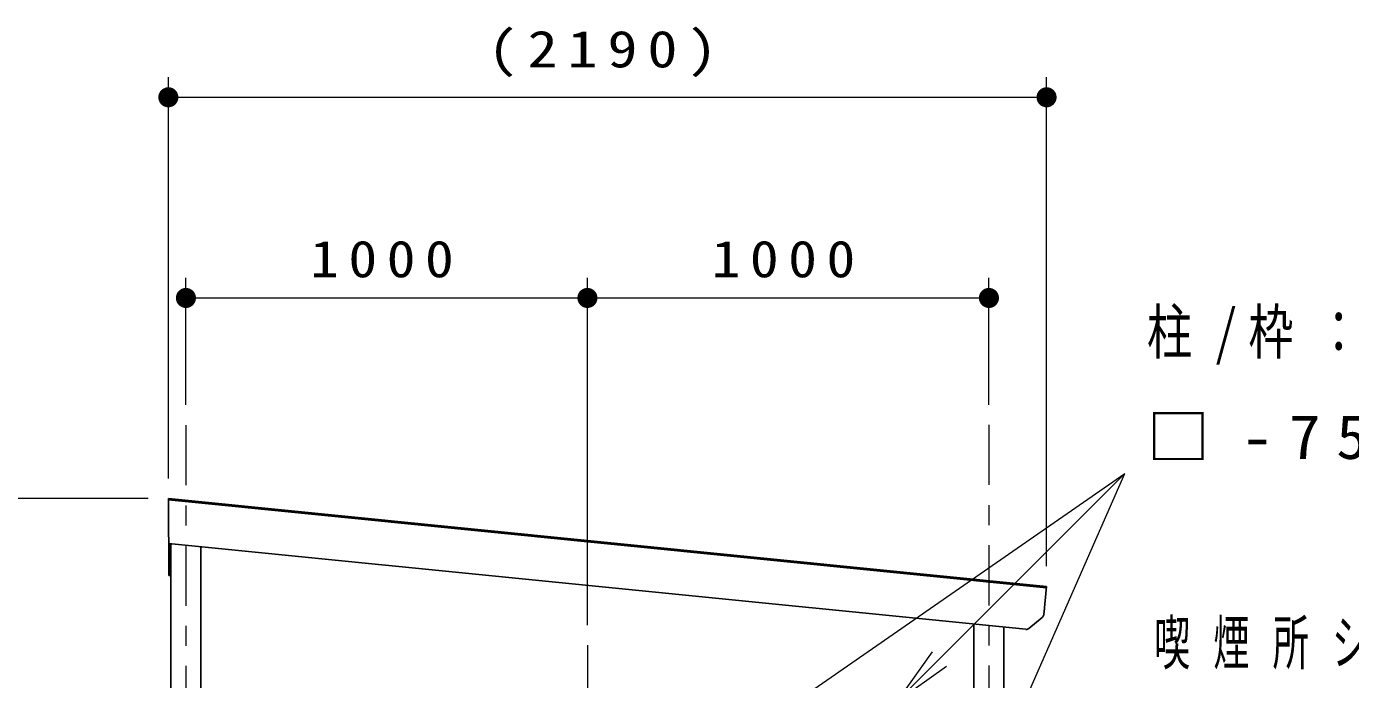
# Model space of a CAD drawing. Units: millimetres on the paper, scale 1:50. Extents: x -365 to 0, y 0 to 257.
# Drawn here: x -136.4 to -70.5, y 108.6 to 141.2 of the extents above; entities that cross this region are included whole.
import ezdxf

# ---------------------------------------------------------------- set-up
doc = ezdxf.new("R2010")
doc.units = ezdxf.units.MM
doc.linetypes.add('USER2', pattern=[6, 3, -1, 1, -1])
doc.layers.add('LY_1', color=7, linetype='Continuous', lineweight=25)
doc.styles.add('ＭＳ ゴシック', font='')
doc.styles.get('ＭＳ ゴシック').set_extended_font_data('MS Gothic')

# ---------------------------------------------------------------- blocks, each defined once
blk = doc.blocks.new('filled_dot')
at = {"color": 0, "linetype": 'Continuous', "lineweight": -2, "const_width": 1.25}
blk.add_lwpolyline([(-0.625, 0, 1), (0.625, 0, 1)], format="xyb", close=True, dxfattribs=at)
blk = doc.blocks.new('open_arrow')
at = {"color": 0, "linetype": 'Continuous', "lineweight": -2}
blk.add_lwpolyline([(7.5, 1.25), (0, 0), (7.5, -1.25)], dxfattribs=at)

msp = doc.modelspace()

# ---------------------------------------------------------------- linework, layer by layer
at = {"layer": 'LY_1', "lineweight": 13}
for p, q in [((-129.341, 118.652), (-129.341, 138.652)), ((-85.595, 114.278), (-85.595, 138.652)), ((-129.341, 137.652), (-85.595, 137.652)), ((-128.466, 122.333), (-128.466, 128.652)), ((-108.466, 111.348), (-108.466, 128.652)), ((-88.466, 122.333), (-88.466, 128.652)), ((-128.466, 127.652), (-108.466, 127.652)), ((-108.466, 127.652), (-88.466, 127.652)), ((-107.716, 100.864), (-81.695, 118.899)), ((-93.06, 107.534), (-81.695, 118.899)), ((-87.716, 105.183), (-81.695, 118.899)), ((-130.341, 117.652), (-155.466, 117.652))]:
    msp.add_line(p, q, dxfattribs=at)
at = {"layer": 'LY_1', "color": 4, "linetype": 'USER2', "lineweight": 13}
for p, q in [((-128.466, 121.317), (-128.466, 62.151)), ((-88.466, 121.333), (-88.466, 62.151)), ((-108.466, 110.348), (-108.466, 62.151))]:
    msp.add_line(p, q, dxfattribs=at)
at = {"layer": 'LY_1', "color": 4}
for p, q in [((-129.341, 117.652), (-129.322, 113.814)), ((-85.595, 113.278), (-129.341, 117.652)), ((-85.602, 113.214), (-129.341, 117.588)), ((-86.622, 111.138), (-129.33, 115.409)), ((-129.266, 115.402), (-129.258, 113.814)), ((-129.258, 113.814), (-129.322, 113.814)), ((-85.595, 113.278), (-85.737, 111.862)), ((-85.809, 111.727), (-86.475, 111.182))]:
    msp.add_line(p, q, dxfattribs=at)
at = {"layer": 'LY_1'}
for p, q in [((-129.216, 115.397), (-129.216, 65.854)), ((-127.716, 115.247), (-127.716, 65.854)), ((-89.216, 111.397), (-89.216, 65.854)), ((-87.716, 111.247), (-87.716, 65.854))]:
    msp.add_line(p, q, dxfattribs=at)
at = {"layer": 'LY_1', "color": 4}
for centre, start, end in [((-85.936, 111.882), 309.28941, 354.28941), ((-86.602, 111.337), 264.28941, 309.28941)]:
    msp.add_arc(centre, 0.2, start, end, dxfattribs=at)

# ---------------------------------------------------------------- block references
at = {"layer": 'LY_1', "lineweight": 13, "xscale": 0.4, "yscale": 0.4}
for p in [(-129.341, 137.652), (-128.466, 127.652), (-108.466, 127.652)]:
    msp.add_blockref('filled_dot', p, dxfattribs=at)
for name, p, rotation in [('filled_dot', (-85.595, 137.652), 180), ('filled_dot', (-108.466, 127.652), 180), ('filled_dot', (-88.466, 127.652), 180), ('open_arrow', (-93.06, 107.534), 45)]:
    msp.add_blockref(name, p, dxfattribs=dict(at, rotation=rotation))

# ---------------------------------------------------------------- texts
at = {"layer": 'LY_1', "style": 'ＭＳ ゴシック'}
for s, insert, char_height, attachment_point in [('\\T1.33;\\W1.2;(2190)', (-107.468, 138.652), 1.833, 8), ('\\T1.33;\\W1.15;1000', (-118.466, 128.652), 1.833, 8), ('\\T1.33;\\W1.15;1000', (-98.466, 128.652), 1.833, 8), ('\\T1.5;\\W0.75;柱/枠：', (-80.601, 125.699), 2.199, 4), ('\\T1.5;\\W1.05;□-75×75×3.2', (-80.601, 120.699), 2.199, 4), ('\\T1.64;\\W0.6;喫煙所シール', (-80.237, 110.363), 2.199, 4)]:
    msp.add_mtext(s, dxfattribs=dict(at, insert=insert, char_height=char_height, attachment_point=attachment_point))

doc.saveas('drawing.dxf')
